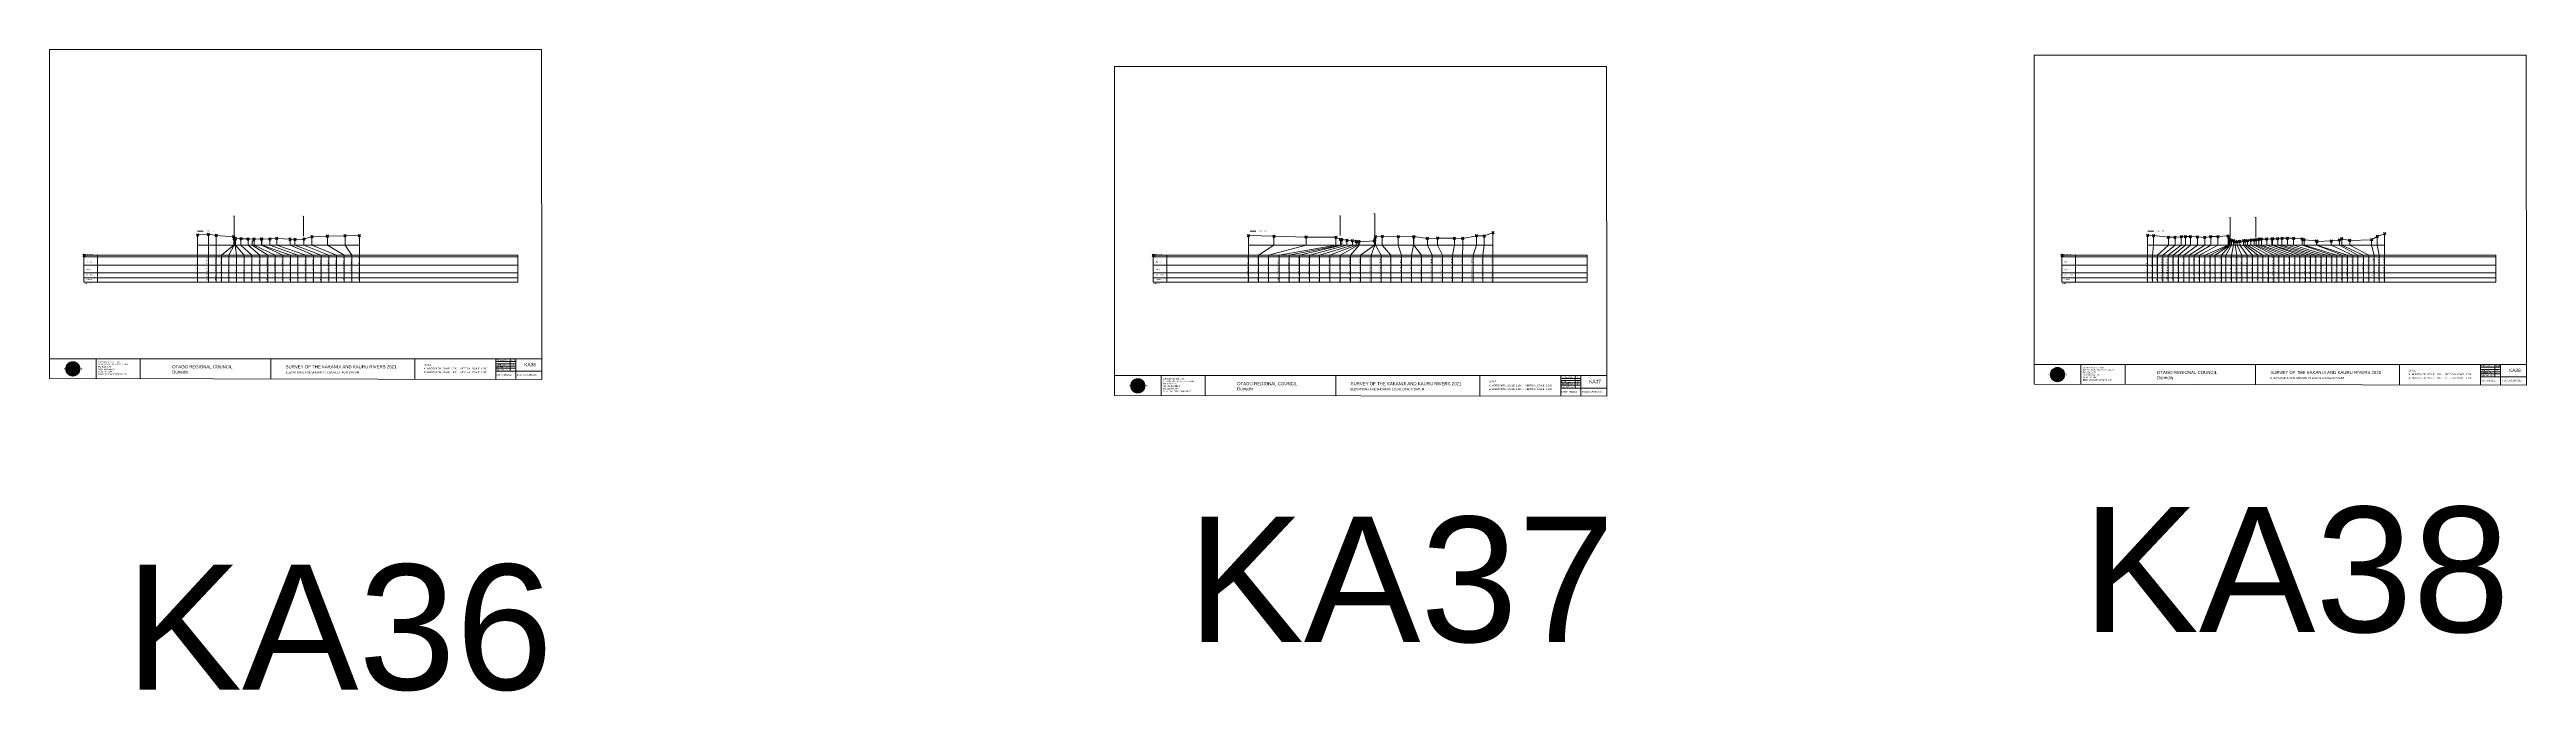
# Model space of a CAD drawing. Header units: millimetres. Extents: x -4102225 to 9709717, y -15023097 to 2258209.
# Drawn here: x 4424384 to 5691326, y -113024 to 215184 of the extents above; entities that cross this region are included whole.
import ezdxf

# ---------------------------------------------------------------- set-up
doc = ezdxf.new("R2010")
doc.units = ezdxf.units.MM
doc.header["$PDMODE"] = 35
doc.header["$PDSIZE"] = 600
doc.layers.get('0').update_dxf_attribs({"lineweight": 0})
doc.layers.add('geo', color=7, linetype='Continuous', lineweight=0)
doc.styles.get("Standard").update_dxf_attribs({"font": 'arial.ttf'})

# ---------------------------------------------------------------- blocks, each defined once
blk = doc.blocks.new('Geomatics_Circle_SPT')
at = {"layer": 'geo', "color": 2, "linetype": 'Continuous', "lineweight": 0}
for p, q in [((0, 25.2), (-25.2, 0)), ((-24.7, 4.9), (-4.9, 24.7)), ((-24.7, -4.9), (4.9, 24.7)), ((4.9, -24.7), (-24.7, 4.9)), ((-24.7, 0), (0, -24.7)), ((-9.7, 23.3), (-23.3, 9.6)), ((9.7, 23.3), (-23.3, -9.7)), ((-23.3, 9.7), (9.7, -23.3)), ((-21, 14), (-14, 21)), ((-21, -14), (14, 21)), ((14, -21), (-21, 14)), ((0, 0), (-17.8, 17.8)), ((0, 0), (-17.8, -17.8)), ((-14, 21), (21, -14)), ((21, 14), (-14, -21)), ((23.3, -9.7), (-9.7, 23.3)), ((-9.7, -23.3), (23.3, 9.7)), ((-4.9, 24.7), (24.7, -4.9)), ((24.7, 4.9), (-4.9, -24.7)), ((25.2, 0), (0, 25.2)), ((0, 0), (17.8, 17.8)), ((0, 0), (17.8, -17.8)), ((0, -24.8), (25.2, 0)), ((4.9, 24.7), (24.7, 4.9)), ((23.3, 9.7), (9.7, 23.3)), ((14, 21), (21, 14)), ((17.8, 18.1), (17.8, 18.1)), ((-4.9, -24.7), (-24.7, -4.9)), ((-23.3, -9.7), (-9.7, -23.3)), ((-14, -21), (-21, -14)), ((-17.8, -17.8), (-17.8, -17.8)), ((24.7, -4.9), (4.9, -24.7)), ((4.9, -24.7), (4.9, -24.7)), ((9.7, -23.3), (23.3, -9.7)), ((21, -14), (14, -21)), ((18.1, -17.8), (18.1, -17.8))]:
    blk.add_line(p, q, dxfattribs=at)
at = {"layer": 'geo', "color": 1, "linetype": 'Continuous', "lineweight": 0}
for p, q in [((-25.2, 0), (9.7, 23.3)), ((-25.2, 0), (-9.6, 23.3)), ((-25.2, 0), (23.3, 9.7)), ((-25.2, 0), (-23.3, 9.7)), ((-23.3, -9.7), (-25.2, 0)), ((-9.6, -23.3), (-25.2, 0)), ((9.7, -23.3), (-25.2, 0)), ((-4.9, 24.8), (-24.7, -4.9)), ((4.9, 24.7), (-24.7, 4.9)), ((14, 21), (-24.7, -4.9)), ((-14, 21), (-24.7, 4.9)), ((21, 14), (-24.7, 4.9)), ((-21, 14), (-24.7, -4.9)), ((0, 0), (-24.7, 4.9)), ((-24.7, 4.9), (-21, -14)), ((-24.7, 4.9), (-4.9, -24.7)), ((-24.7, 4.9), (14, -21)), ((-24.7, 4.9), (-24.7, 4.9)), ((0, 0), (-24.7, -4.9)), ((-23.3, 9.7), (0, 25.2)), ((-23.3, -9.6), (0, 25.2)), ((-23.3, -9.6), (17.8, 17.8)), ((-23.3, 9.7), (-17.8, 17.9)), ((-23.3, -9.6), (-17.8, 17.9)), ((-23.3, 9.7), (17.8, 17.8)), ((-17.8, -17.8), (-23.3, 9.7)), ((0, -25.2), (-23.3, 9.7)), ((-23.3, 9.7), (17.8, -17.8)), ((-23.3, 9.7), (25.2, 0)), ((-23.3, 9.4), (-23.3, 9.4)), ((-23.3, -9.7), (25.2, 0)), ((4.9, 24.8), (-21, -14)), ((-4.9, 24.7), (-21, 14)), ((14, 21), (-21, 14)), ((-14, 21), (-21, -14)), ((0, 0), (-21, 14)), ((-21, 14), (-14, -21)), ((-21, 14), (4.9, -24.7)), ((-21, 14), (-21, 14)), ((24.7, 4.9), (-21, 14)), ((0, 0), (-21, -14)), ((-17.9, 17.6), (-17.9, 17.6)), ((-17.8, 17.8), (9.7, 23.3)), ((-17.8, 17.8), (-9.6, 23.3)), ((-17.8, -17.8), (9.7, 23.3)), ((-17.8, -17.8), (-9.7, 23.3)), ((-9.7, -23.3), (-17.8, 17.8)), ((-17.8, 17.8), (9.7, -23.3)), ((-17.8, 17.8), (23.3, -9.6)), ((-17.8, 17.8), (23.3, 9.7)), ((-17.8, -17.8), (23.3, 9.7)), ((4.9, 24.7), (-14, 21)), ((-4.9, 24.7), (-14, -20.9)), ((0, 0), (-14, 21)), ((-14, 21), (-4.9, -24.7)), ((-14, 21), (-14, 21)), ((24.7, -4.9), (-14, 21)), ((21, 14), (-14, 21)), ((-14, -21), (24.7, 4.9)), ((0, 0), (-14, -21)), ((-9.8, 23.1), (-9.8, 23.1)), ((-9.7, 23.3), (0, 25.2)), ((-9.7, 23.3), (0, -25.2)), ((-9.7, -23.3), (0, 25.2)), ((-9.6, 23.3), (17.8, -17.8)), ((-9.6, 23.3), (25.2, 0)), ((-9.6, 23.3), (17.8, 17.8)), ((-9.6, -23.3), (17.8, 17.9)), ((25.2, 0), (-9.6, -23.3)), ((0, 0), (-4.9, 24.7)), ((-4.9, 24.7), (-4.9, 24.7)), ((21, -14), (-4.9, 24.7)), ((24.8, 4.9), (-4.9, 24.7)), ((14, 21), (-4.9, 24.7)), ((-4.9, -24.7), (21, 14)), ((0, 0), (-4.9, -24.7)), ((-0.2, 25.1), (-0.2, 25.1)), ((0, 25.2), (9.7, -23.3)), ((0, 25.2), (23.3, -9.7)), ((0, 25.2), (23.3, 9.7)), ((0, 25.2), (9.7, 23.3)), ((0, 0), (4.9, 24.7)), ((0, -25.2), (9.7, 23.3)), ((0, 0), (14, 21)), ((0, 0), (21, 14)), ((23.3, 9.7), (0, -25.2)), ((0, 0), (24.8, 4.9)), ((0, 0), (4.9, -24.7)), ((0, 0), (14, -21)), ((0, 0), (21, -14)), ((0, 0), (24.8, -4.9)), ((21, 14), (4.9, 24.8)), ((14, -21), (4.9, 24.7)), ((24.7, -4.9), (4.9, 24.7)), ((4.9, 24.7), (4.9, 24.7)), ((4.9, -24.7), (14, 21)), ((4.9, -24.7), (24.7, 4.9)), ((9.4, 23.3), (9.4, 23.3)), ((9.7, 23.3), (17.8, -17.8)), ((9.7, 23.3), (25.2, 0)), ((9.7, 23.3), (17.8, 17.9)), ((17.8, 17.8), (9.7, -23.3)), ((25.2, 0), (9.7, -23.3)), ((21, -14), (14, 21)), ((24.7, 4.9), (14, 21)), ((14, 21), (14, 21)), ((14, -21), (21, 14)), ((17.6, 17.9), (17.6, 17.9)), ((17.8, 17.8), (23.3, -9.7)), ((17.8, 17.8), (23.3, 9.7)), ((23.3, 9.7), (17.8, -17.8)), ((24.7, -4.9), (21, 14)), ((21, 14), (21, 14)), ((21, -14), (24.7, 4.9)), ((23.1, 9.8), (23.1, 9.8)), ((23.3, 9.7), (25.2, 0)), ((25.2, 0), (23.3, -9.6)), ((24.7, 4.9), (24.7, 4.9)), ((25.1, 0.2), (25.1, 0.2)), ((-25.2, 0), (23.3, -9.7)), ((-25.1, -0.2), (-25.1, -0.2)), ((-24.7, -4.9), (-24.7, -4.9)), ((-24.7, -4.9), (-14, -21)), ((-24.7, -4.9), (4.9, -24.7)), ((-24.7, -4.9), (21, -14)), ((-17.8, -17.8), (-23.3, -9.7)), ((0, -25.2), (-23.3, -9.6)), ((17.8, -17.8), (-23.3, -9.6)), ((-23.1, -9.8), (-23.1, -9.8)), ((-21, -14), (24.7, -4.9)), ((-21, -14), (-21, -14)), ((-21, -14), (-4.9, -24.7)), ((-21, -14), (14, -21)), ((23.3, -9.7), (-17.8, -17.8)), ((-9.6, -23.3), (-17.8, -17.8)), ((9.7, -23.3), (-17.8, -17.8)), ((-17.6, -17.9), (-17.6, -17.9)), ((-14, -21), (21, -14)), ((-14, -21), (-14, -21)), ((-14, -21), (4.9, -24.7)), ((17.8, -17.8), (-9.7, -23.3)), ((0, -25.2), (-9.7, -23.3)), ((-9.4, -23.3), (-9.4, -23.3)), ((-4.9, -24.7), (24.7, -4.9)), ((-4.9, -24.7), (14, -21)), ((-4.9, -24.7), (-4.9, -24.7)), ((23.3, -9.6), (0, -25.2)), ((9.7, -23.3), (0, -25.2)), ((0.2, -25.1), (0.2, -25.1)), ((4.9, -24.7), (21, -14)), ((4.9, -24.7), (4.9, -24.7)), ((17.8, -17.8), (9.7, -23.3)), ((9.8, -23.1), (9.8, -23.1)), ((14, -21), (24.7, -4.9)), ((14, -21), (14, -21)), ((23.3, -9.6), (17.8, -17.8)), ((17.9, -17.6), (17.9, -17.6)), ((21, -14), (21, -14)), ((23.3, -9.4), (23.3, -9.4)), ((24.7, -4.9), (24.7, -4.9))]:
    blk.add_line(p, q, dxfattribs=at)
at = {"layer": 'geo', "color": 114, "linetype": 'Continuous', "lineweight": 0}
for p, q in [((17.9, 17.8), (-25.2, 0)), ((-24.7, 4.9), (14, 21)), ((-24.7, -4.9), (21, 14)), ((-14, -21), (-24.7, 4.9)), ((9.7, 23.3), (-23.3, 9.7)), ((0, 0), (-23.3, 9.7)), ((-23.3, 9.7), (-9.7, -23.3)), ((0, 0), (-23.3, -9.7)), ((-4.9, -24.7), (-21, 14)), ((-20.9, 14), (4.9, 24.7)), ((24.8, 4.9), (-20.9, -14)), ((0, 25.2), (-17.8, 17.8)), ((-17.8, 17.8), (0, -25.2)), ((-14, 21), (-4.9, 24.7)), ((4.9, -24.7), (-14, 21)), ((0, 0), (-9.7, 23.3)), ((0, 0), (-9.7, -23.3)), ((-4.9, 24.7), (14, -21)), ((17.8, -17.8), (0, 25.2)), ((0, 0), (9.7, 23.3)), ((0, 0), (23.3, 9.7)), ((0, 0), (9.7, -23.3)), ((0, 0), (23.3, -9.7)), ((4.9, 24.7), (21, -14)), ((23.3, -9.7), (9.7, 23.3)), ((14, 21), (24.7, -4.9)), ((25.2, 0), (17.8, 17.8)), ((21, 14), (24.7, 4.9)), ((-25.2, 0), (-17.8, -17.8)), ((-21, -14), (-24.7, -4.9)), ((-17.8, -17.8), (25.2, 0)), ((24.8, -4.9), (-14, -21)), ((-9.6, -23.3), (23.3, -9.7)), ((21, -14), (-4.9, -24.8)), ((0, -25.2), (17.9, -17.8)), ((14, -21), (4.9, -24.8))]:
    blk.add_line(p, q, dxfattribs=at)
at = {"layer": 'geo', "color": 250, "linetype": 'Continuous', "lineweight": 0}
for p, q in [((0, 0), (-25.2, 0)), ((24.7, 4.9), (-24.7, 4.9)), ((-24.7, 4.9), (-24.7, -4.9)), ((-23.3, 9.7), (23.3, 9.7)), ((-23.3, 9.7), (-23.3, 9.7)), ((-23.3, -9.7), (-23.3, 9.7)), ((21, 14), (-21, 14)), ((-21, 14), (-21, -14)), ((-17.8, 17.8), (17.8, 17.8)), ((-17.8, -17.8), (-17.8, 17.8)), ((-14, 21), (-14, 21)), ((14, 21), (-14, 21)), ((-14, 20.9), (-14, -21)), ((-9.7, 23.3), (9.7, 23.3)), ((-9.7, -23.3), (-9.7, 23.3)), ((-4.9, 24.7), (4.9, 24.7)), ((-4.9, 24.7), (-4.9, -24.7)), ((0, 0), (0, 25.2)), ((0, 0), (0, -25.2)), ((0, 0), (25.2, 0)), ((4.9, 24.7), (4.9, -24.7)), ((9.7, -23.3), (9.7, 23.3)), ((14, 21), (14, -21)), ((17.8, -17.8), (17.8, 17.8)), ((21, 14), (21, 14)), ((21, -14), (21, 14)), ((23.3, 9.7), (23.3, -9.7)), ((24.7, 4.9), (24.7, 4.9)), ((24.7, -4.9), (24.7, 4.9)), ((-24.7, -4.9), (24.7, -4.9)), ((23.3, -9.7), (-23.3, -9.7)), ((-21, -14), (21, -14)), ((17.8, -17.8), (-17.8, -17.8)), ((-14, -21), (14, -21)), ((9.7, -23.3), (-9.7, -23.3)), ((-4.9, -24.7), (4.9, -24.7))]:
    blk.add_line(p, q, dxfattribs=at)
blk = doc.blocks.new('GeomaticsNZ TITLE BLOCK')
at = {"color": 7, "linetype": 'Continuous', "lineweight": 0}
for p, q in [((0, 95), (0, 1579)), ((0, 1579), (2363, 1579)), ((2363, 1579), (2364, 95)), ((2364, 95), (0, 95)), ((0, 95), (0, 0)), ((0, 0), (2364, -4)), ((16, 95), (2364, 95)), ((224, 95), (224, 0)), ((2364, 95), (383, 95)), ((436, 95), (436, -1)), ((1063, 95), (1063, -2)), ((1755, 95), (1755, -3)), ((2144, 95), (2144, -3)), ((2144, 82), (2239, 82)), ((2144, 71), (2239, 71)), ((2144, 60), (2239, 60)), ((2144, 49), (2239, 49)), ((2144, 35), (2364, 35)), ((2212, 95), (2212, 36)), ((2239, 95), (2239, -3)), ((2364, -4), (2364, 95))]:
    blk.add_line(p, q, dxfattribs=at)
at = {"color": 7, "linetype": 'Continuous', "lineweight": 0, "xscale": 1.36, "yscale": 1.36, "zscale": 1.36}
blk.add_blockref('Geomatics_Circle_SPT', (112, 46), dxfattribs=at)
at = {"color": 7, "linetype": 'Continuous', "lineweight": 0}
for s, p in [('PK&RR', (2213, 85)), ('ST', (2220, 64)), ('PK', (2220, 51))]:
    blk.add_text(s, height=5, dxfattribs=at).set_placement(p)
at = {"color": 7, "linetype": 'Continuous', "lineweight": 0, "attachment_point": 1}
for s, width, heights, insert, char_height in [('{\\C256;Geomatics N.Z. LTD                   }', 125.08, [15.8], (69, 50), 7), ('{\\C256;GEOMATICS N.Z. LTD                   \\PTELEPHONE:  M 021 023 6 00 55;\\PPO BOX 2177\\PSOUTH DUNEDIN\\PDUNEDIN 9044\\PEmail: geomaticsnz@gmail.com}', 3535.73, [94.7], (234, 83), 7), ('{\\C256;OTAGO REGIONAL COUNCIL\\PDunedin}', 3535.73, [0], (589, 64), 15), ('{\\C256;SURVEY OF THE KAKANUI AND KAURU RIVERS 2021}', 3535.73, [0], (1134, 64), 15), ('{\\C256;ELEVATIONS ARE SHOWN IN LOCAL OTAGO DATUM}', 3535.73, [0], (1134, 35), 10), ('{\\C256;Surveyed by:}', 3535.73, [0], (2145, 92), 7), ('{\\C256;Checked by:}', 3535.73, [0], (2145, 59), 7), ('{\\C256;Approved by:}', 3535.73, [0], (2145, 46), 7), ('{\\C256;JOB No 0032021}', 3535.73, [0], (2145, 21), 7), ('{\\C256;Drawn by:}', 3535.73, [0], (2146, 70), 7), ('{\\C256;Drawn:16-JUNE-2021}', 3535.73, [0], (2245, 21), 7)]:
    blk.add_mtext_dynamic_manual_height_columns(s, width=width, gutter_width=159, heights=heights, dxfattribs=dict(at, insert=insert, char_height=char_height))

msp = doc.modelspace()

# ---------------------------------------------------------------- linework, layer by layer
at = {"color": 7, "lineweight": 0}
for p, q in [((4518795.798, 119870.863), (4518795.798, 130229.501)), ((4554355.69, 119716.333), (4554355.69, 130074.97)), ((5538703.615, 115149.412), (5526815.82, 110000)), ((5539223.21, 115149.412), (5529514.514, 110000)), ((5539582.892, 115149.412), (5532174.085, 110000)), ((5540444.884, 115149.412), (5537609.048, 110000)), ((5541510.255, 115149.412), (5540405.519, 110000)), ((5542381.274, 115149.412), (5543104.153, 110000)), ((4448891.73, 110000), (4448891.73, 96175.74)), ((5453688.17, 110000), (5675663.093, 110000)), ((5453688.17, 109153.568), (5675663.093, 109153.568)), ((5453688.17, 105002.084), (5675663.093, 105002.084)), ((5460590.512, 110000), (5460590.512, 96175.74)), ((5529514.514, 96175.74), (5529514.514, 110000)), ((5532174.085, 96175.74), (5532174.085, 110000)), ((5537609.048, 96175.74), (5537609.048, 110000)), ((5540405.519, 96175.74), (5540405.519, 110000)), ((5543104.153, 96175.74), (5543104.153, 110000)), ((5453688.17, 101057.129), (5675663.093, 101057.129)), ((5453688.17, 98496.958), (5675663.093, 98496.958))]:
    msp.add_line(p, q, dxfattribs=at)
at = {"lineweight": 0}
for p, q in [((5084616.994, 120036.931), (5084616.994, 130395.568)), ((5102264.792, 119642.555), (5102264.792, 131426.09)), ((5539810.797, 119185), (5539810.797, 129543.638)), ((5552964.303, 119075.07), (5552964.303, 129433.708)), ((5037626.112, 120079), (5037626.112, 96175.74)), ((5037626.112, 115149.412), (5162668.736, 115149.412)), ((5050622.636, 115149.412), (5042749.773, 110000)), ((5067094.716, 115149.412), (5047899.541, 110000)), ((5050622.636, 119750), (5050622.636, 115149.412)), ((5082352.152, 115149.412), (5053255.521, 110000)), ((5085339.429, 115149.412), (5063728.642, 110000)), ((5067094.716, 119340), (5067094.716, 115149.412)), ((5088032.748, 115149.412), (5068844.199, 110000)), ((5090807.258, 115149.412), (5074020.496, 110000)), ((5092699.358, 115149.412), (5079307.897, 110000)), ((5082352.152, 119171), (5082352.152, 115149.412)), ((5093745.537, 115149.412), (5084478.492, 110000)), ((5084686.998, 118131), (5084686.998, 115149.412)), ((5085339.429, 117991), (5085339.429, 115149.412)), ((5088032.748, 117681), (5088032.748, 115149.412)), ((5094228.211, 115149.412), (5089747.758, 110000)), ((5090807.258, 117431), (5090807.258, 115149.412)), ((5092699.358, 117171), (5092699.358, 115149.412)), ((5093745.537, 117031), (5093745.537, 115149.412)), ((5094228.211, 116941), (5094228.211, 115149.412)), ((5102083.653, 115149.412), (5094897.684, 110000)), ((5102311.064, 115149.412), (5100406.186, 110000)), ((5102083.653, 117331), (5102083.653, 115149.412)), ((5102311.064, 118171), (5102311.064, 115149.412)), ((5102541.898, 119491), (5102541.898, 115149.412)), ((5102541.898, 115149.412), (5105491.492, 110000)), ((5106088.585, 119621), (5106088.585, 115149.412)), ((5106088.585, 115149.412), (5110517.327, 110000)), ((5114273.573, 119492), (5114273.573, 115149.412)), ((5114273.573, 115149.412), (5115949.488, 110000)), ((5122098.497, 115149.412), (5121085.714, 110000)), ((5122098.497, 119402), (5122098.497, 115149.412)), ((5122276.023, 119582), (5122276.023, 115149.412)), ((5122276.023, 115149.412), (5126192.006, 110000)), ((5129124.342, 118622), (5129124.342, 115149.412)), ((5129124.342, 115149.412), (5131637.313, 110000)), ((5134337.667, 118792), (5134337.667, 115149.412)), ((5134337.667, 115149.412), (5136854.789, 110000)), ((5142958.812, 115149.412), (5141976.761, 110000)), ((5142958.812, 118713), (5142958.812, 115149.412)), ((5147250.366, 115149.412), (5147076.005, 110000)), ((5147250.366, 118613), (5147250.366, 115149.412)), ((5154238.043, 115149.412), (5152487.815, 110000)), ((5154238.043, 120003), (5154238.043, 115149.412)), ((5158232.615, 115149.412), (5157573.755, 110000)), ((5158232.615, 119903), (5158232.615, 115149.412)), ((5162668.736, 121533), (5162668.736, 96175.74)), ((5497520.675, 120194), (5497520.675, 96175.74)), ((5497520.675, 115149.412), (5618782.497, 115149.412)), ((5500571.848, 115149.412), (5500110.3, 110000)), ((5500571.848, 120084), (5500571.848, 115149.412)), ((5508201.315, 115149.412), (5502650.896, 110000)), ((5511589.967, 115149.412), (5505374.243, 110000)), ((5514715.434, 115149.412), (5508031.968, 110000)), ((5508201.315, 119224), (5508201.315, 115149.412)), ((5516917.419, 115149.412), (5510624.072, 110000)), ((5511589.967, 119214), (5511589.967, 115149.412)), ((5519463.313, 115149.412), (5513380.229, 110000)), ((5514715.434, 119464), (5514715.434, 115149.412)), ((5523009.244, 115149.412), (5516037.955, 110000)), ((5516917.419, 119584), (5516917.419, 115149.412)), ((5526747.368, 115149.412), (5518756.835, 110000)), ((5519463.313, 119584), (5519463.313, 115149.412)), ((5529845.137, 115149.412), (5521409.38, 110000)), ((5523031.513, 119414), (5523031.513, 115149.412)), ((5533479.986, 115149.412), (5524061.925, 110000)), ((5526747.368, 119114), (5526747.368, 115149.412)), ((5529845.137, 119584), (5529845.137, 115149.412)), ((5533479.986, 119515), (5533479.986, 115149.412)), ((5538703.615, 119915), (5538703.615, 115149.412)), ((5539223.21, 119185), (5539223.21, 115149.412)), ((5539582.892, 117935), (5539582.892, 115149.412)), ((5539763.614, 117905), (5539763.614, 115149.412)), ((5540444.884, 117635), (5540444.884, 115149.412)), ((5541510.255, 117385), (5541510.255, 115149.412)), ((5542381.274, 116985), (5542381.274, 115149.412)), ((5543384.318, 116895), (5543384.318, 115149.412)), ((5543384.318, 115149.412), (5545744.193, 110000)), ((5544771.453, 117055), (5544771.453, 115149.412)), ((5544771.453, 115149.412), (5548442.887, 110000)), ((5546604.776, 117405), (5546604.776, 115149.412)), ((5546604.776, 115149.412), (5551200.236, 110000)), ((5547395.461, 117515), (5547395.461, 115149.412)), ((5547395.461, 115149.412), (5553879.398, 110000)), ((5548660.159, 117385), (5548660.159, 115149.412)), ((5548660.159, 115149.412), (5556538.969, 110000)), ((5550356.934, 117755), (5550356.934, 115149.412)), ((5550356.934, 115149.412), (5559363.904, 110000)), ((5551991.706, 117865), (5551991.706, 115149.412)), ((5553029.51, 117915), (5553029.51, 115149.412)), ((5553029.51, 115149.412), (5564629.395, 110000)), ((5554494.503, 118235), (5554494.503, 115149.412)), ((5554539.185, 115149.412), (5567428.724, 110000)), ((5555749.412, 118305), (5555749.412, 115149.412)), ((5555749.412, 115149.412), (5570110.626, 110000)), ((5558472.741, 118365), (5558472.741, 115149.412)), ((5558472.741, 115149.412), (5572831.71, 110000)), ((5561100.4, 118365), (5561100.4, 115149.412)), ((5561100.4, 115149.412), (5575435.247, 110000)), ((5561497.297, 118425), (5561497.297, 115149.412)), ((5561497.297, 115149.412), (5578273.758, 110000)), ((5564129.467, 118445), (5564129.467, 115149.412)), ((5564129.467, 115149.412), (5580857.764, 110000)), ((5566275.051, 118665), (5566275.051, 115149.412)), ((5566275.051, 115149.412), (5583657.153, 110000)), ((5569038.871, 118665), (5569038.871, 115149.412)), ((5569038.871, 115149.412), (5586339.055, 110000)), ((5572212.403, 118665), (5572212.403, 115149.412)), ((5572212.403, 115149.412), (5589079.67, 110000)), ((5576518.138, 118365), (5576518.138, 115149.412)), ((5576518.138, 115149.412), (5591755.736, 110000)), ((5577593.161, 117935), (5577593.161, 115149.412)), ((5577593.161, 115149.412), (5594384.402, 110000)), ((5583851.177, 117296), (5583851.177, 115149.412)), ((5583851.177, 115149.412), (5597110.369, 110000)), ((5584132.396, 117086), (5584132.396, 115149.412)), ((5584132.396, 115149.412), (5599773.275, 110000)), ((5591470.163, 117326), (5591470.163, 115149.412)), ((5591470.163, 115149.412), (5602552.954, 110000)), ((5595651.609, 117776), (5595651.609, 115149.412)), ((5595651.609, 115149.412), (5605145.772, 110000)), ((5596867.301, 118416), (5596867.301, 115149.412)), ((5596867.301, 115149.412), (5607944.328, 110000)), ((5600907.134, 117616), (5600907.134, 115149.412)), ((5600907.134, 115149.412), (5610627.182, 110000)), ((5612132.376, 117926), (5612132.376, 115149.412)), ((5612132.376, 115149.412), (5613345.229, 110000)), ((5614989.087, 119636), (5614989.087, 115149.412)), ((5614989.087, 115149.412), (5616007.54, 110000)), ((5618782.497, 121016), (5618782.497, 96175.74)), ((4441989.388, 110000), (4663964.312, 110000)), ((4441989.388, 109153.568), (4663964.312, 109153.568)), ((4441989.388, 105002.084), (4663964.312, 105002.084)), ((4988915.259, 110000), (4988915.259, 96302.518)), ((4988915.259, 110000), (5210890.183, 110000)), ((4988915.259, 109153.568), (5210890.183, 109153.568)), ((4988915.259, 105002.084), (5210890.183, 105002.084)), ((4995817.601, 110000), (4995817.601, 96175.74)), ((5042749.773, 96175.74), (5042749.773, 110000)), ((5047899.541, 96175.74), (5047899.541, 110000)), ((5053255.521, 96175.74), (5053255.521, 110000)), ((5058433.718, 96175.74), (5058433.718, 110000)), ((5063728.642, 96175.74), (5063728.642, 110000)), ((5068844.199, 96175.74), (5068844.199, 110000)), ((5074020.496, 96175.74), (5074020.496, 110000)), ((5079307.897, 96175.74), (5079307.897, 110000)), ((5084478.492, 96175.74), (5084478.492, 110000)), ((5089747.758, 96175.74), (5089747.758, 110000)), ((5094897.684, 96175.74), (5094897.684, 110000)), ((5100406.186, 96175.74), (5100406.186, 110000)), ((5105491.492, 96175.74), (5105491.492, 110000)), ((5110517.327, 96175.74), (5110517.327, 110000)), ((5115949.488, 96175.74), (5115949.488, 110000)), ((5121085.714, 96175.74), (5121085.714, 110000)), ((5126192.006, 96175.74), (5126192.006, 110000)), ((5131637.313, 96175.74), (5131637.313, 110000)), ((5136854.789, 96175.74), (5136854.789, 110000)), ((5141976.761, 96175.74), (5141976.761, 110000)), ((5147076.005, 96175.74), (5147076.005, 110000)), ((5152487.815, 96175.74), (5152487.815, 110000)), ((5157573.755, 96175.74), (5157573.755, 110000)), ((5210890.183, 110000), (5210890.183, 96175.74)), ((5500110.3, 96175.74), (5500110.3, 110000)), ((5502650.896, 96175.74), (5502650.896, 110000)), ((5505374.243, 96175.74), (5505374.243, 110000)), ((5508031.968, 96175.74), (5508031.968, 110000)), ((5510624.072, 96175.74), (5510624.072, 110000)), ((5513380.229, 96175.74), (5513380.229, 110000)), ((5516037.955, 96175.74), (5516037.955, 110000)), ((5518756.835, 96175.74), (5518756.835, 110000)), ((5521409.38, 96175.74), (5521409.38, 110000)), ((5524061.925, 96175.74), (5524061.925, 110000)), ((5526815.82, 96175.74), (5526815.82, 110000)), ((5545744.193, 96175.74), (5545744.193, 110000)), ((5548442.887, 96175.74), (5548442.887, 110000)), ((5551200.236, 96175.74), (5551200.236, 110000)), ((5553879.398, 96175.74), (5553879.398, 110000)), ((5556538.969, 96175.74), (5556538.969, 110000)), ((5559335.44, 96175.74), (5559335.44, 110000)), ((5564629.395, 96175.74), (5564629.395, 110000)), ((5567428.724, 96175.74), (5567428.724, 110000)), ((5570110.626, 96175.74), (5570110.626, 110000)), ((5572831.71, 96175.74), (5572831.71, 110000)), ((5575435.247, 96175.74), (5575435.247, 110000)), ((5578273.758, 96175.74), (5578273.758, 110000)), ((5580857.764, 96175.74), (5580857.764, 110000)), ((5583657.153, 96175.74), (5583657.153, 110000)), ((5586339.055, 96175.74), (5586339.055, 110000)), ((5589079.67, 96175.74), (5589079.67, 110000)), ((5591755.736, 96175.74), (5591755.736, 110000)), ((5594384.402, 96175.74), (5594384.402, 110000)), ((5597110.369, 96175.74), (5597110.369, 110000)), ((5599773.275, 96175.74), (5599773.275, 110000)), ((5602552.954, 96175.74), (5602552.954, 110000)), ((5605145.772, 96175.74), (5605145.772, 110000)), ((5607944.328, 96175.74), (5607944.328, 110000)), ((5610627.182, 96175.74), (5610627.182, 110000)), ((5613345.229, 96175.74), (5613345.229, 110000)), ((5616007.54, 96175.74), (5616007.54, 110000)), ((4441989.388, 101057.129), (4663964.312, 101057.129)), ((4441989.388, 98496.958), (4663964.312, 98496.958)), ((4441989.388, 96175.74), (4663964.312, 96175.74)), ((4988915.259, 101057.129), (5210890.183, 101057.129)), ((4988915.259, 98496.958), (5210890.183, 98496.958)), ((4988915.259, 96175.74), (5210890.183, 96175.74)), ((5453688.17, 96175.74), (5675663.093, 96175.74))]:
    msp.add_line(p, q, dxfattribs=at)
at = {"color": 1, "lineweight": 0}
for p, q in [((4500112.815, 122252.485), (4503019.546, 122252.485)), ((5038575.66, 122252.485), (5041482.391, 122252.485)), ((5497739.324, 122252.485), (5500646.055, 122252.485))]:
    msp.add_line(p, q, dxfattribs=at)
for p, q in [((4500134.629, 120385), (4500134.629, 96175.74)), ((4500134.629, 115149.412), (4582988.19, 115149.412)), ((4505661.46, 120735), (4505661.46, 96175.74)), ((4509628.47, 120114), (4509628.47, 96175.74)), ((4518787.685, 115149.412), (4516158.341, 110000)), ((4518787.685, 118614), (4518787.685, 115149.412)), ((4518787.685, 115149.412), (4522667.387, 115149.412)), ((4519371.206, 118384), (4519371.206, 115149.412)), ((4519371.206, 115149.412), (4520071.037, 110000)), ((4519470.224, 118694), (4519470.224, 115149.412)), ((4519470.224, 115149.412), (4523983.651, 110000)), ((4522245.263, 118454), (4522245.263, 115149.412)), ((4522245.263, 115149.412), (4527917.119, 110000)), ((4525973.373, 118334), (4525973.373, 115149.412)), ((4525973.373, 115149.412), (4531895.749, 110000)), ((4529005.103, 115149.412), (4539752.273, 110000)), ((4532781.788, 118324), (4532781.788, 115139.412)), ((4532781.788, 115149.412), (4543665.987, 110000)), ((4532964.772, 118294), (4532964.772, 115109.412)), ((4532964.772, 115149.412), (4547576.812, 110000)), ((4537108.381, 118364), (4537108.381, 115179.412)), ((4537108.381, 115179.412), (4551466.137, 110000)), ((4540595.759, 118594), (4540595.759, 115149.412)), ((4540595.759, 115149.412), (4555517.77, 110000)), ((4547450.465, 118234), (4547450.465, 115149.412)), ((4547450.465, 115149.412), (4559350.792, 110000)), ((4549898.53, 118134), (4549898.53, 115149.412)), ((4549898.53, 115149.412), (4563285.925, 110000)), ((4554502.232, 118254), (4554502.232, 115069.412)), ((4554502.232, 115149.412), (4567248.829, 110000)), ((4558628.125, 119574), (4558628.125, 115149.412)), ((4558628.125, 115149.412), (4571200.262, 110000)), ((4566538.017, 119764), (4566538.017, 115149.412)), ((4566538.017, 115149.412), (4575091.159, 110000)), ((4575545.96, 119984), (4575545.96, 115149.412)), ((4575545.96, 115149.412), (4578965.488, 110000)), ((4582921.283, 120084), (4582921.283, 96175.74)), ((4512314.579, 96175.74), (4512314.579, 110000)), ((4516158.341, 96175.74), (4516158.341, 110000)), ((4520071.037, 96175.74), (4520071.037, 110000)), ((4523983.651, 96175.74), (4523983.651, 110000)), ((4527917.119, 96175.74), (4527917.119, 110000)), ((4531895.749, 96175.74), (4531895.749, 110000)), ((4535960.764, 96175.74), (4535960.764, 110000)), ((4539752.273, 96175.74), (4539752.273, 110000)), ((4543665.987, 96175.74), (4543665.987, 110000)), ((4547576.812, 96175.74), (4547576.812, 110000)), ((4551466.137, 96175.74), (4551466.137, 110000)), ((4555517.77, 96175.74), (4555517.77, 110000)), ((4559350.792, 96175.74), (4559350.792, 110000)), ((4563285.925, 96175.74), (4563285.925, 110000)), ((4567248.829, 96175.74), (4567248.829, 110000)), ((4571200.262, 96175.74), (4571200.262, 110000)), ((4575091.159, 96175.74), (4575091.159, 110000)), ((4578965.488, 96175.74), (4578965.488, 110000))]:
    msp.add_line(p, q)
at = {"color": 7, "lineweight": 0, "transparency": 33554687}
for p, q in [((4441989.388, 110000), (4441989.388, 96302.518)), ((5453688.17, 110000), (5453688.17, 96302.518))]:
    msp.add_line(p, q, dxfattribs=at)
at = {"color": 7}
for p, q in [((4663964.312, 110000), (4663964.312, 96175.74)), ((5675663.093, 110000), (5675663.093, 96175.74))]:
    msp.add_line(p, q, dxfattribs=at)
at = {"color": 1}
msp.add_lwpolyline([(4500134.629, 120385), (4505661.46, 120735), (4509628.47, 120114), (4518629.408, 119444), (4518787.685, 118614), (4519371.206, 118384), (4519470.224, 118694), (4522245.263, 118454), (4525973.373, 118334), (4528990.006, 118244), (4529005.103, 118284), (4532781.788, 118324), (4532964.772, 118294), (4537108.381, 118364), (4540595.759, 118594), (4547450.465, 118234), (4549898.53, 118134), (4554502.232, 118254), (4558628.125, 119574), (4566538.017, 119764), (4575545.96, 119984), (4582921.283, 120084)], dxfattribs=at)
for points in [[(4518629.408, 119444), (4518614.073, 115149.412), (4512314.579, 110000)], [(4528990.006, 118244), (4528004.502, 117078.116), (4528004.502, 115149.412), (4535960.764, 110000)], [(4529005.103, 118284), (4529005.103, 115149.412)]]:
    msp.add_lwpolyline(points)
at = {"color": 1, "lineweight": 0}
for points in [[(5037626.112, 120079), (5050622.636, 119750), (5067094.716, 119340), (5082352.152, 119171), (5084686.998, 118131), (5085339.429, 117991), (5088032.748, 117681), (5090807.258, 117431), (5092699.358, 117171), (5092699.358, 117171), (5093745.537, 117031), (5094228.211, 116941), (5102083.653, 117331), (5102311.064, 118171), (5102541.898, 119491), (5106088.585, 119621), (5122098.497, 119402), (5122276.023, 119582), (5129124.342, 118622), (5134337.667, 118792), (5142958.812, 118792), (5147250.366, 118613), (5154238.043, 120003), (5158232.615, 119903), (5162668.736, 121533)], [(5497520.675, 120194), (5500571.848, 120084), (5508201.315, 119224), (5511589.967, 119214), (5514715.434, 119464), (5516917.419, 119584), (5519463.313, 119584), (5523031.513, 119414), (5526747.368, 119114), (5529845.137, 119584), (5533479.986, 119515), (5538703.615, 119915), (5539223.21, 119185), (5539582.892, 117935), (5539763.614, 117905), (5540444.884, 117635), (5541510.255, 117385), (5542381.274, 116985), (5543384.318, 116895), (5544771.453, 116895), (5546604.776, 117405), (5547395.461, 117515), (5548660.159, 117515), (5550356.934, 117755), (5551991.706, 117865), (5553029.51, 117915), (5554494.503, 118235), (5555749.412, 118305), (5558472.741, 118305), (5561100.4, 118365), (5561497.297, 118425), (5564129.467, 118445), (5564129.467, 118445), (5566275.051, 118665), (5569038.834, 118675), (5572212.214, 118695), (5576518.138, 118365), (5577593.161, 117935), (5583851.177, 117296), (5584132.396, 117086), (5591470.163, 117326), (5591470.163, 117326), (5595651.609, 117776), (5596867.301, 118416), (5600907.134, 117616), (5612132.376, 117926), (5614989.087, 119636), (5618782.497, 121016)]]:
    msp.add_lwpolyline(points, dxfattribs=at)
at = {"lineweight": 0}
for points in [[(5084686.998, 118131), (5084686.998, 115149.412), (5058433.718, 110000)], [(5551991.706, 117865), (5551991.706, 115149.412), (5562158.607, 110000), (5562158.607, 96175.74)]]:
    msp.add_lwpolyline(points, dxfattribs=at)
at = {"color": 7, "lineweight": 0}
msp.add_lwpolyline([(5539763.614, 117905), (5539763.614, 115149.412), (5535370.391, 110000), (5535370.391, 96175.74)], dxfattribs=at)
at = {"color": 3}
for p in [(4500134.629, 120385), (4505661.46, 120735), (4509628.47, 120114), (4518629.408, 119444), (4518787.685, 118614), (4519371.206, 118384), (4519470.224, 118694), (4522245.263, 118454), (4525973.373, 118334), (4528990.006, 118244), (4529005.103, 118284), (4532781.788, 118324), (4532964.772, 118294), (4537108.381, 118364), (4540595.759, 118594), (4547450.465, 118234), (4549898.53, 118134), (4554502.232, 118254), (4558628.125, 119574), (4566538.017, 119764), (4575545.96, 119984), (4582921.283, 120084)]:
    msp.add_point(p, dxfattribs=at)
at = {"lineweight": 0}
for p in [(5037626.112, 120079), (5050622.636, 119750), (5067094.716, 119340), (5082352.152, 119171), (5084686.998, 118131), (5085339.429, 117991), (5088032.748, 117681), (5090807.258, 117431), (5092699.358, 117171), (5093745.537, 117031), (5094228.211, 116941), (5102083.653, 117331), (5102311.064, 118171), (5102541.898, 119491), (5106088.585, 119621), (5114273.573, 119492), (5122098.497, 119402), (5122276.023, 119582), (5129124.342, 118622), (5134337.667, 118792), (5142958.812, 118713), (5147250.366, 118613), (5154238.043, 120003), (5158232.615, 119903), (5162668.736, 121533), (5497520.675, 120194), (5500571.848, 120084), (5508201.315, 119224), (5511589.967, 119214), (5514715.434, 119464), (5516917.419, 119584), (5519463.313, 119584), (5523031.513, 119414), (5526747.368, 119114), (5529845.137, 119584), (5533479.986, 119515), (5538703.615, 119915), (5539223.21, 119185), (5539582.892, 117935), (5540444.884, 117635), (5541510.255, 117385), (5542381.274, 116985), (5543384.318, 116895), (5544771.453, 117055), (5546604.776, 117405), (5547395.461, 117515), (5548660.159, 117385), (5550356.934, 117755), (5551991.706, 117865), (5553029.51, 117915), (5554494.503, 118235), (5555749.412, 118305), (5558472.741, 118365), (5561100.4, 118365), (5561497.297, 118425), (5564129.467, 118445), (5566275.051, 118665), (5569038.834, 118675), (5572212.214, 118695), (5576518.138, 118365), (5577593.161, 117935), (5583851.177, 117296), (5584132.396, 117086), (5591470.163, 117326), (5595651.609, 117776), (5596867.301, 118416), (5600907.134, 117616), (5612132.376, 117926), (5614989.087, 119636), (5618782.497, 121016), (4988915.259, 110000), (4988915.259, 110000)]:
    msp.add_point(p, dxfattribs=at)
at = {"color": 4, "lineweight": 0}
msp.add_point((5539763.614, 117905), dxfattribs=at)
for p in [(4441989.388, 110000), (5453688.17, 110000)]:
    msp.add_point(p)
at = {"color": 40, "true_color": 0xf8d731}
for p in [(4441989.388, 110000), (5453688.17, 110000)]:
    msp.add_point(p, dxfattribs=at)

# ---------------------------------------------------------------- block references
at = {"color": 7, "lineweight": 0, "xscale": 106.5053773992074, "yscale": 106.5053773992074, "zscale": 106.5053773992074}
for p in [(4424383.581, 46986.834), (4969093.038, 38335.571), (5439548.287, 44072.124)]:
    msp.add_blockref('GeomaticsNZ TITLE BLOCK', p, dxfattribs=at)

# ---------------------------------------------------------------- texts
at = {"color": 7, "lineweight": 0, "transparency": 33554687}
for s, height, p in [('Ground Level', 473.07414, (4504305.147, 122252.485)), ('DATUM 110.00', 473.07414, (4441922.452, 110135.982)), ('Easting', 473.0741, (4443364.572, 102527.941)), ('Northing', 473.0741, (4443433.456, 106387.343)), ('DATUM 110.00', 473.07414, (5453621.233, 110135.982)), ('Easting', 473.0741, (5455063.353, 102527.941)), ('Northing', 473.0741, (5455132.237, 106387.343)), ('Section KA36', 473.07414, (4441922.441, 95257.825)), ('Ground Level', 473.07414, (4443381.675, 99738.63)), ('Chainage', 473.0741, (4443383.934, 97414.494)), ('Section KA38', 473.07414, (5453621.222, 95257.825)), ('Ground Level', 473.07414, (5455080.456, 99738.63)), ('Chainage', 473.0741, (5455082.715, 97414.494))]:
    msp.add_text(s, height=height, dxfattribs=at).set_placement(p)
at = {"lineweight": 0}
for s, height, p in [('Ground Level', 473.07414, (5042767.992, 122252.485)), ('Ground Level', 473.07414, (5501931.655, 122252.485)), ('DATUM 110.00', 473.07414, (4988848.322, 110135.982)), ('Easting', 473.0741, (4990290.442, 102527.941)), ('Northing', 473.0741, (4990359.326, 106387.343)), ('Section KA37', 473.07414, (4988848.312, 95257.825)), ('Ground Level', 473.07414, (4990307.545, 99738.63)), ('Chainage', 473.0741, (4990309.804, 97414.494))]:
    msp.add_text(s, height=height, dxfattribs=at).set_placement(p)
for s, p in [('   0.13  120.39  1429231.35  4998230.51', (4500093.572, 96146.75)), ('   5.66  120.74  1429228.41  4998225.60', (4505310.002, 96146.75)), ('   9.63  120.11  1429224.10  4998224.14', (4509557.458, 96146.75)), ('  18.63  119.44  1429218.36  4998217.11', (4512181.855, 96099.683)), ('  18.79  118.61  1429218.39  4998216.86', (4516104.972, 96099.683)), ('  19.37  118.38  1429217.74  4998216.68', (4520028.089, 96099.683)), ('  19.47  118.69  1429217.68  4998216.60', (4523951.207, 96099.683)), (' 22.25  118.45  1429218.97  4998211.96', (4527873.982, 96147.432)), (' 25.97  118.33  1429216.65  4998209.03', (4531796.758, 96146.75)), (' 28.99  118.24  1429214.30  4998207.00', (4535719.876, 96099.683)), (' 29.01  118.28  1429214.22  4998207.04', (4539642.993, 96146.75)), (' 32.78  118.32  1429212.72  4998203.47', (4543565.769, 96155.276)), (' 32.96  118.29  1429212.76  4998203.22', (4547488.886, 96146.409)), (' 37.11  118.36  1429210.29  4998199.89', (4551412.003, 96166.872)), (' 40.60  118.59  1429208.28  4998197.04', (4555335.12, 96146.75)), (' 47.45  118.23  1429205.06  4998190.94', (4559257.896, 96149.478)), (' 49.90  118.13  1429203.03  4998189.36', (4563181.013, 96142.657)), (' 54.50  118.25  1429200.33  4998185.63', (4567104.13, 96147.432)), (' 58.63  119.57  1429196.34  4998183.42', (4571027.247, 96146.75)), (' 66.54  119.76  1429193.27  4998175.88', (4574950.364, 96146.75)), (' 75.55  119.98  1429188.32  4998168.35', (4578873.481, 96099.683)), (' 82.92  120.08  1429184.42  4998162.08', (4582796.598, 96155.276))]:
    msp.add_text(s, height=500, rotation=90).set_placement(p)
for s, p in [('  37.63  120.08  1429307.53  4998197.68', (5037453.955, 96146.409)), ('  50.62  119.75  1429307.56  4998184.68', (5042668.194, 96146.75)), ('  67.09  119.34  1429308.25  4998168.22', (5047882.433, 96149.478)), ('  82.35  119.17  1429308.73  4998152.97', (5053096.672, 96147.432)), ('  84.69  118.13  1429309.25  4998150.65', (5058310.91, 96147.432)), ('  85.34  117.99  1429308.67  4998149.98', (5063525.149, 96147.432)), ('  88.03  117.68  1429308.83  4998147.29', (5068739.388, 96147.432)), ('  90.81  117.43  1429309.03  4998144.52', (5073953.627, 96146.75)), ('  92.70  117.17  1429309.13  4998142.63', (5079167.866, 96146.75)), ('  93.75  117.03  1429309.01  4998141.58', (5084382.104, 96146.75)), ('  94.23  116.94  1429313.40  4998141.32', (5089596.343, 96146.75)), (' 102.08  117.33  1429309.05  4998133.24', (5094810.582, 96099.683)), (' 102.31  118.17  1429308.95  4998133.01', (5100024.821, 96099.683)), (' 102.54  119.49  1429309.36  4998132.79', (5105239.06, 96099.683)), (' 106.09  119.62  1429309.29  4998129.24', (5110453.298, 96099.683)), (' 114.27  119.49  1429308.75  4998121.04', (5115667.537, 96099.683)), (' 122.10  119.40  1429309.87  4998113.24', (5120881.776, 96099.683)), (' 122.28  119.58  1429310.13  4998113.07', (5126096.015, 96099.683)), (' 129.12  118.62  1429310.81  4998106.24', (5131310.254, 96099.683)), (' 134.34  118.79  1429309.61  4998100.99', (5136524.492, 96099.683)), (' 142.96  118.71  1429309.76  4998092.37', (5141738.731, 96099.683)), (' 147.25  118.61  1429310.28  4998088.09', (5146952.97, 96099.683)), (' 154.24  120.00  1429310.66  4998081.11', (5152167.209, 96099.683)), (' 158.23  119.90  1429310.88  4998077.12', (5157381.448, 96099.683)), (' 162.67  121.53  1429310.80  4998072.68', (5162595.686, 96099.683)), ('  -2.48  120.19  1429408.58  4998217.87', (5497383.862, 96153.571)), ('   0.57  120.08  1429407.93  4998214.89', (5499705.777, 96146.75)), ('   8.20  119.22  1429406.52  4998207.39', (5502409.078, 96147.432)), ('  11.59  119.21  1429406.17  4998204.01', (5505112.379, 96099.683)), ('  14.72  119.46  1429405.58  4998200.94', (5507815.339, 96099.683)), ('  16.92  119.58  1429404.93  4998198.82', (5510518.299, 96099.683)), ('  19.46  119.58  1429404.78  4998196.26', (5513221.6, 96099.683)), ('  23.03  119.41  1429403.60  4998192.85', (5515924.559, 96155.276)), ('  26.75  119.11  1429403.11  4998189.16', (5518627.86, 96155.276)), ('  29.85  119.58  1429402.84  4998186.06', (5521331.161, 96155.276)), ('  33.48  119.52  1429402.44  4998182.44', (5524034.121, 96146.409)), ('  38.70  119.92  1429401.45  4998177.31', (5526737.422, 96146.409)), ('  43.38  116.90  1429400.14  4998172.79', (5545660.187, 96166.872)), ('  44.77  117.06  1429399.92  4998171.42', (5548363.488, 96166.872)), ('  46.60  117.41  1429399.79  4998169.58', (5551066.789, 96166.872)), ('  47.40  117.52  1429399.55  4998168.82', (5553770.09, 96166.872)), ('  48.66  117.39  1429399.41  4998167.56', (5556473.391, 96166.872)), ('  50.36  117.76  1429399.00  4998165.91', (5559176.691, 96146.75)), ('  51.99  117.87  1429399.05  4998164.24', (5561879.992, 96146.75)), ('  53.03  117.92  1429398.69  4998163.25', (5564583.293, 96146.75)), ('  54.49  118.24  1429398.31  4998161.83', (5567286.594, 96146.75)), ('  55.75  118.31  1429398.17  4998160.58', (5569989.895, 96146.75)), ('  58.47  118.37  1429397.91  4998157.86', (5572693.196, 96146.75)), ('  61.10  118.37  1429397.41  4998155.28', (5575396.497, 96149.478)), ('  61.50  118.43  1429397.28  4998154.90', (5578099.798, 96149.478)), ('  64.13  118.45  1429396.98  4998152.28', (5580803.099, 96149.478)), ('  66.28  118.67  1429396.31  4998150.22', (5583506.399, 96149.478)), ('  69.04  118.68  1429395.82  4998147.50', (5586209.7, 96149.478)), ('  72.21  118.70  1429395.13  4998144.40', (5588913.001, 96142.657)), ('  76.52  118.37  1429394.00  4998140.23', (5591616.302, 96142.657)), ('  77.59  117.94  1429393.82  4998139.17', (5594319.603, 96142.657)), ('  83.85  117.30  1429392.45  4998133.06', (5597022.904, 96147.432)), ('  84.13  117.09  1429392.47  4998132.77', (5599726.205, 96147.432)), ('  91.47  117.33  1429391.81  4998125.43', (5602429.506, 96146.75)), ('  95.65  117.78  1429390.39  4998121.44', (5605132.806, 96146.75)), ('  96.87  118.42  1429390.30  4998120.22', (5607836.107, 96146.75)), (' 100.91  117.62  1429390.43  4998116.09', (5610539.408, 96099.683)), (' 112.13  117.93  1429389.20  4998104.91', (5613242.709, 96099.683)), (' 114.99  119.64  1429390.27  4998101.84', (5615946.01, 96099.683)), (' 118.78  121.02  1429388.05  4998098.36', (5618649.311, 96099.683))]:
    msp.add_text(s, height=500, rotation=90, dxfattribs=at).set_placement(p)
at = {"color": 7, "lineweight": 0}
for s, p in [('  39.22  119.19  1429401.35  4998176.80', (5529440.723, 96146.409)), ('  39.58  117.94  1429401.15  4998176.47', (5532144.024, 96146.409)), ('  39.76  117.91  1429401.13  4998176.29', (5534847.324, 96146.409)), ('  40.44  117.64  1429401.12  4998175.60', (5537550.625, 96166.872)), ('  41.51  117.39  1429400.77  4998174.58', (5540253.585, 96166.872)), ('  42.38  116.99  1429400.52  4998173.74', (5542956.886, 96166.872))]:
    msp.add_text(s, height=500, rotation=90, dxfattribs=at).set_placement(p)
for s, height, p in [('A1 HORIZONTAL SCALE  1:200      VERTICAL SCALE   1:200 ', 823.57462, (4615843.27, 51663.93)), ('SCALE :  ', 823.5746, (4615925.241, 53624.784)), ('KA36', 1764.8028, (4667171.409, 53194.115)), ('SCALE :  ', 823.5746, (5631089.947, 50710.075)), ('KA38', 1764.8028, (5682336.114, 50279.405)), ('A3 HORIZONTAL SCALE  1:800      VERTICAL SCALE   1:800', 823.57462, (4615843.27, 49760.674)), ('A1 HORIZONTAL SCALE  1:200      VERTICAL SCALE   1:200 ', 823.57462, (5160552.727, 43012.668)), ('A3 HORIZONTAL SCALE  1:800      VERTICAL SCALE   1:800', 823.57462, (5160552.727, 41109.411)), ('SCALE :  ', 823.5746, (5160634.698, 44973.522)), ('KA37', 1764.8028, (5211880.865, 44542.852)), ('A1 HORIZONTAL SCALE  1:200      VERTICAL SCALE   1:200 ', 823.57462, (5631007.976, 48749.221)), ('A3 HORIZONTAL SCALE  1:800      VERTICAL SCALE   1:800', 823.57462, (5631007.976, 46845.964)), ('KA37', 63996.9987, (5006374.388, -87715.981)), ('KA38', 63996.9987, (5464128.384, -82661.571)), ('KA36', 63996.9987, (4463184.156, -112115.773))]:
    msp.add_text(s, height=height, dxfattribs=at).set_placement(p)
at = {"color": 7, "lineweight": 0, "char_height": 500, "attachment_point": 1, "rotation": 90}
for insert in [(4518008.012, 129687.664), (4553567.904, 129614.948)]:
    msp.add_mtext_dynamic_manual_height_columns('W', width=4277.92851, gutter_width=12.5, heights=[0], dxfattribs=dict(at, insert=insert))
at = {"lineweight": 0, "char_height": 500, "attachment_point": 1, "rotation": 90}
for insert in [(5083829.208, 129853.732), (5101477.006, 130966.067), (5539023.011, 129001.801), (5552176.517, 128973.685)]:
    msp.add_mtext_dynamic_manual_height_columns('W', width=4277.92851, gutter_width=12.5, heights=[0], dxfattribs=dict(at, insert=insert))

doc.saveas('drawing.dxf')
